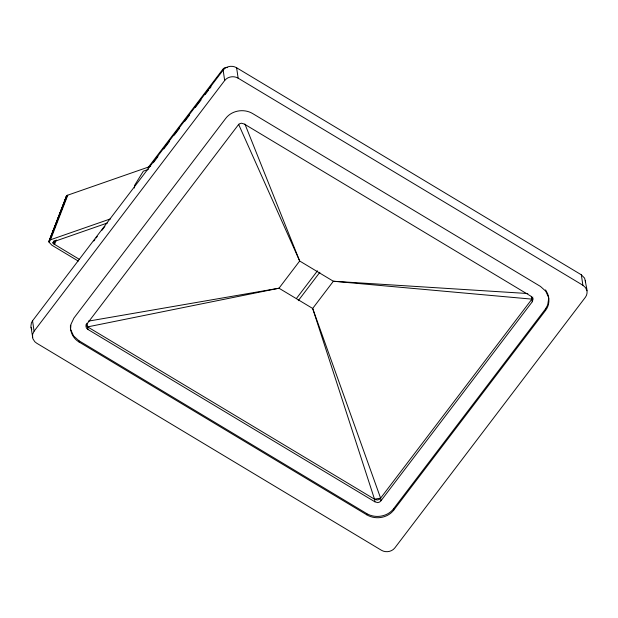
<?xml version="1.0" encoding="UTF-8"?>
<svg xmlns="http://www.w3.org/2000/svg" width="618" height="618" viewBox="0 0 618 618"><rect width="100%" height="100%" fill="white"/><g stroke="black" fill="none" stroke-linecap="round" stroke-linejoin="round"><path stroke-width="0.93" d="M70.444 325.199C69.911 331.866 73.218 338.656 79.073 342.001L366.798 514.817C375.335 520.001 387.586 518.162 393.728 510.128L545.594 310.375C549.047 305.964 549.742 299.9 547.988 294.662M70.614 328.761L70.985 324.265L73.928 318.046L225.802 118.293C231.935 110.259 244.195 108.42 252.723 113.604L540.449 286.42L545.756 291.194L548.599 297.42M548.722 298.355L547.679 305.037L545.408 309.07L393.535 508.823C387.401 516.857 375.141 518.695 366.613 513.519L78.88 340.703L73.573 335.929L70.738 329.695M585.563 282.565L584.62 278.177L581.345 274.817L236.609 67.756C232.345 65.168 226.219 66.087 223.152 70.104L32.561 320.788L31.425 322.805L30.9 326.142L32.901 338.772L34.77 341.7L36.655 343.183L381.391 550.244C385.655 552.832 391.781 551.913 394.848 547.896L585.439 297.212C589.178 292.244 585.393 285.732 585.416 280.317M134.345 188.011L134.639 185.338L143.337 171.163L148.289 169.432M78.308 261.082L51.858 245.191L48.969 242.086L66.458 196.068L67.795 195.149L150.661 166.281M66.25 196.493L66.443 197.992M532.824 297.065L531.913 299.135L380.611 498.139L379.228 499.437L377.343 500.001L374.523 499.197L87.632 326.891L85.748 324.859M48.907 241.584L66.458 196.068M48.976 241.113L66.806 195.69M49.316 241.19L66.242 197.466M49.533 240.309L67.277 195.373M49.177 242.611L49.865 240.827M50.004 239.993L50.522 239.769L67.795 195.149M79.313 259.328L53.797 243.925L53.001 242.835L53.689 241.051M53.102 243.098L53.789 241.314M53.272 243.376L53.959 241.592M53.503 243.646L54.538 240.974M53.797 243.925L55.18 240.356M54.538 244.45L56.269 239.993M226.868 67.462L227.671 67.64M586.945 290.738L585.524 287.625L582.867 285.238L238.139 78.177C233.874 75.589 227.741 76.508 224.674 80.525L34.083 331.209L32.615 334.315L32.584 337.683M532.291 301.738L533.149 298.78L531.132 296.323L244.241 124.009L241.422 123.206L239.537 123.77L238.154 125.075L86.852 324.079L85.941 326.59L86.559 328.274L88.019 329.494L374.902 501.808L377.722 502.612L379.614 502.048L380.989 500.742L532.291 301.738L531.325 296.424M147.764 168.034L223.121 68.915L224.635 67.741L226.876 67.432M93.789 241.005L94.956 239.467M96.122 237.93L97.289 236.4M101.955 230.259L104.867 226.427M153.279 162.75L157.945 156.617M163.778 148.946L169.61 141.275M174.276 135.133L179.529 128.227M184.774 121.329L189.44 115.187M195.273 107.517L201.105 99.846M205.191 94.477L208.691 89.873M209.857 88.335L211.024 86.806M296.447 298.463L317.474 270.808M298.27 300.68L319.877 272.252M50.522 239.769L110.622 218.834M107.486 222.967L53.812 241.661L53.001 242.835M88.019 329.494L87.632 326.891L278.988 288.22L299.676 261.012L244.937 124.087M88.366 321.144L278.988 288.22L312.677 308.452L374.523 499.197L380.611 498.139L380.989 500.742M527.857 293.535L333.365 281.244L299.676 261.012L238.556 124.218M531.913 299.135L333.365 281.244L312.677 308.452L380.611 498.139M545.57 289.888L547.772 293.936M31.85 329.402L31.055 327.262M86.86 323.276L87.632 326.891M581.345 274.817L582.867 285.238M545.408 309.07L545.594 310.375M393.535 508.823L393.728 510.128M374.523 499.197L374.902 501.808M366.613 513.519L366.798 514.817M236.609 67.756L238.139 78.177M223.152 70.104L224.674 80.525M78.88 340.703L79.073 342.001M32.561 320.788L34.083 331.209"/></g></svg>
